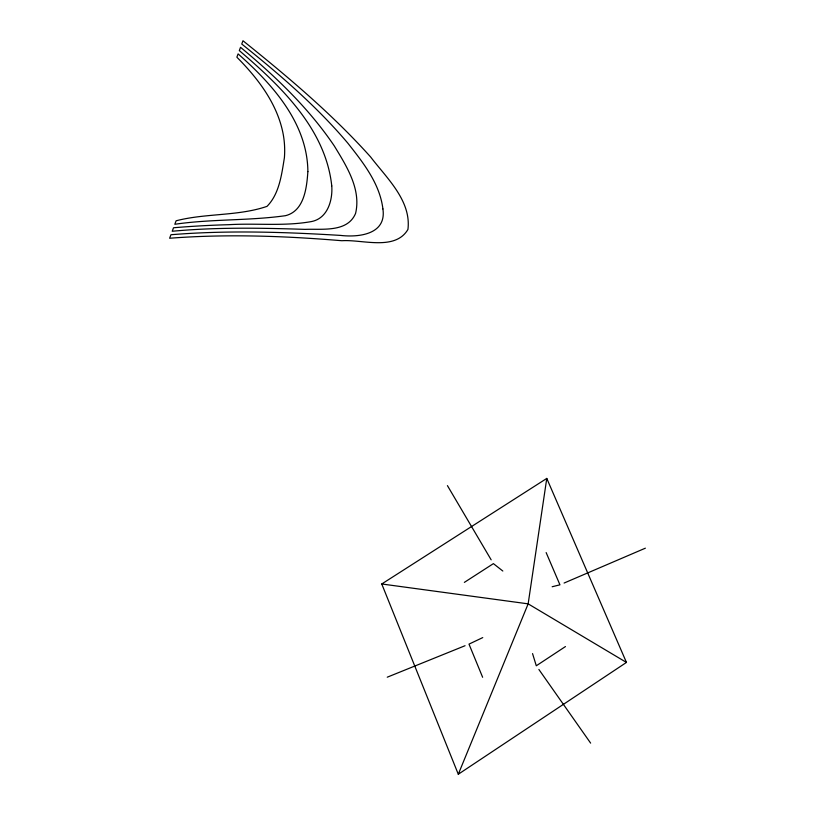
<?xml version="1.0" encoding="UTF-8"?>
<svg xmlns="http://www.w3.org/2000/svg" width="815" height="815" viewBox="0 0 815 815"><rect width="100%" height="100%" fill="white"/><g stroke="black" fill="none" stroke-linecap="round" stroke-linejoin="round"><path stroke-width="1.22" d="M546.773 478.425L528.151 603.854L458.295 774.25L381.756 583.978L546.773 478.425L626.45 662.432L458.295 774.25M565.457 646.56L536.29 665.784L532.552 653.599M464.356 582.379L493.411 563.634L502.824 571.03M482.755 637.595L468.992 644.125L482.633 677.275M564.102 583.041L645.368 548.179M387.247 677.194L465.059 645.714M552.163 586.749L559.946 584.824L546.142 552.58M381.756 583.978L528.151 603.854L626.45 662.432M538.888 669.482L590.63 743.117M447.425 485.618L491.16 559.823M331.756 185.912C332.815 200.266 327.569 218.583 311.35 221.578C284.211 226.458 256.368 223.055 228.954 224.685A1210.081 1079.61 -82 0 0 173.524 227.762L172.23 231.256C216.393 227.12 260.79 227.925 305.065 229.372C321.996 228.638 347.506 232.784 355.585 213.398C361.33 189.07 346.375 165.832 334.282 145.926C308.732 108.151 275.47 76.315 240.537 47.311L239.315 50.601C280.594 85.881 325.674 128.913 331.756 185.912M382.907 208.935C386.738 234.302 359.058 237.552 340.599 235.413C284.109 231.98 227.416 230.125 170.936 234.74L169.632 238.245C226.988 233.844 284.598 235.942 341.852 240.72C362.247 239.294 395.092 251.183 407.938 229.453C411.463 200.684 386.595 177.976 370.621 156.969C332.123 114.039 287.868 76.763 242.972 40.75L241.76 44.03C279.514 74.359 316.536 106.123 347.873 143.216C363.174 162.633 379.81 183.589 382.907 208.935M307.876 171.608C306.735 187.684 304.321 210.953 285.556 215.669C248.911 220.865 211.523 218.878 174.817 224.278L176.111 220.794C205.838 213.082 238.072 216.281 267.004 206.368C279.382 193.878 281.674 174.359 284.404 157.703A104.493 97.433 -11.8 0 0 283.253 134.495C277.62 104.147 258.172 78.586 236.87 57.193L238.092 53.902C272.363 84.067 307.52 123.238 307.876 171.608"/></g></svg>
